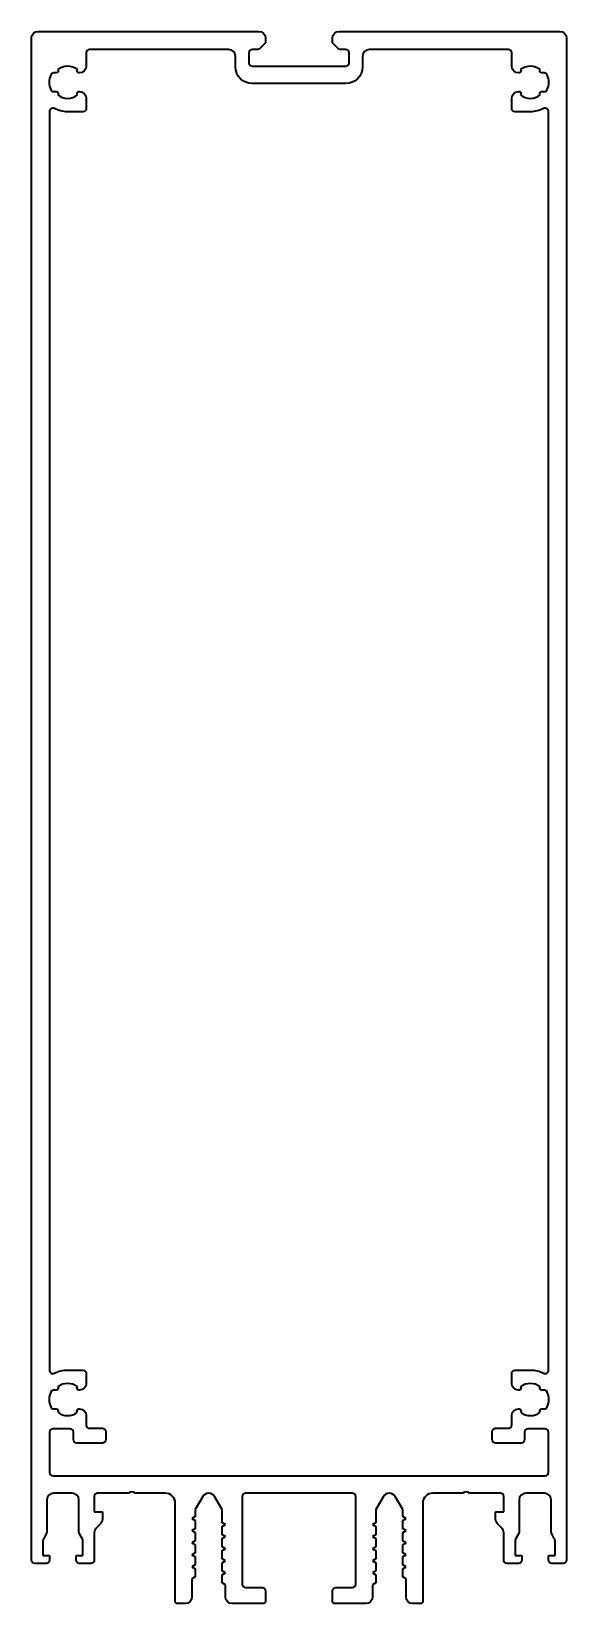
# Model space of a CAD drawing. Header units: millimetres. Extents: x -40 to 40, y 0 to 235.
import ezdxf

# ---------------------------------------------------------------- set-up
doc = ezdxf.new("R2010")
doc.units = ezdxf.units.MM
doc.layers.add('S03_AL_Kontur', color=7, linetype='Continuous', lineweight=35, true_color=0xffffff)

msp = doc.modelspace()

# ---------------------------------------------------------------- linework, layer by layer
at = {"layer": 'S03_AL_Kontur'}
for p, q in [((-39, 235), (-6, 235)), ((6, 235), (39, 235)), ((-40, 6.5), (-40, 234)), ((-5, 233.3), (-5.85, 232.45)), ((-5, 234), (-5, 233.3)), ((5, 233.3), (5, 234)), ((5.85, 232.45), (5, 233.3)), ((40, 234), (40, 6.5)), ((-31.8, 231.8), (-31.8, 229.8)), ((-10.5, 232.3), (-31.3, 232.3)), ((-9.5, 229.7), (-9.5, 231.3)), ((-7.5, 231.8), (-7.5, 230.3)), ((-6.21, 232.3), (-7, 232.3)), ((7, 232.3), (6.21, 232.3)), ((7.5, 230.3), (7.5, 231.8)), ((9.5, 231.3), (9.5, 229.7)), ((31.3, 232.3), (10.5, 232.3)), ((31.8, 229.8), (31.8, 231.8)), ((-36.29, 228.8), (-36.66, 228.8)), ((-32.8, 228.8), (-32.91, 228.8)), ((-7, 229.8), (7, 229.8)), ((32.91, 228.8), (32.8, 228.8)), ((36.66, 228.8), (36.29, 228.8)), ((-36.66, 226), (-36.29, 226)), ((-32.91, 226), (-32.8, 226)), ((7, 227.2), (-7, 227.2)), ((32.8, 226), (32.91, 226)), ((36.29, 226), (36.66, 226)), ((-31.8, 225), (-31.8, 223.5)), ((31.8, 223.5), (31.8, 225)), ((-37.3, 223.02), (-37.3, 34.88)), ((-32.3, 223), (-34.6, 223)), ((34.6, 223), (32.3, 223)), ((37.3, 34.88), (37.3, 223.02)), ((-34.6, 34.9), (-32.3, 34.9)), ((-31.8, 34.4), (-31.8, 32.9)), ((31.8, 32.9), (31.8, 34.4)), ((32.3, 34.9), (34.6, 34.9)), ((-36.29, 31.9), (-36.66, 31.9)), ((-32.8, 31.9), (-32.91, 31.9)), ((32.91, 31.9), (32.8, 31.9)), ((36.66, 31.9), (36.29, 31.9)), ((-36.66, 29.1), (-36.29, 29.1)), ((-32.91, 29.1), (-32.8, 29.1)), ((32.8, 29.1), (32.91, 29.1)), ((36.29, 29.1), (36.66, 29.1)), ((-34.2, 26.1), (-36.8, 26.1)), ((-31.8, 28.1), (-31.8, 26.7)), ((-31.3, 26.2), (-29.4, 26.2)), ((29.4, 26.2), (31.3, 26.2)), ((31.8, 26.7), (31.8, 28.1)), ((36.8, 26.1), (34.2, 26.1)), ((-37.3, 25.6), (-37.3, 19.6)), ((-33.7, 24.5), (-33.7, 25.6)), ((-29.4, 24), (-33.2, 24)), ((-28.9, 25.7), (-28.9, 24.5)), ((28.9, 24.5), (28.9, 25.7)), ((33.2, 24), (29.4, 24)), ((33.7, 25.6), (33.7, 24.5)), ((37.3, 19.6), (37.3, 25.6)), ((-36.8, 19.1), (36.8, 19.1)), ((-33.9, 16.5), (-36.7, 16.5)), ((-25.49, 16.5), (-30.1, 16.5)), ((-20, 16.5), (-24.51, 16.5)), ((8, 16.5), (-8, 16.5)), ((24.51, 16.5), (20, 16.5)), ((30.1, 16.5), (25.49, 16.5)), ((36.7, 16.5), (33.9, 16.5)), ((-37.7, 15.5), (-37.7, 10.81)), ((-32.9, 10.81), (-32.9, 15.5)), ((-30.6, 16), (-30.6, 13.7)), ((-18.5, 0.3), (-18.5, 15)), ((-14.37, 16), (-15.5, 14.04)), ((-11.5, 14.04), (-12.63, 16)), ((-8.5, 16), (-8.5, 2.9)), ((8.5, 2.9), (8.5, 16)), ((12.63, 16), (11.5, 14.04)), ((15.5, 14.04), (14.37, 16)), ((18.5, 15), (18.5, 0.3)), ((30.6, 13.7), (30.6, 16)), ((32.9, 15.5), (32.9, 10.81)), ((37.7, 10.81), (37.7, 15.5)), ((-30.6, 13.7), (-29.4, 13.7)), ((-29.69, 11.91), (-30.31, 11.29)), ((-29.4, 13.7), (-29.4, 12.61)), ((-15.5, 12.99), (-16, 12.7)), ((-16, 12.7), (-15.5, 12.41)), ((-15.5, 14.04), (-15.5, 12.99)), ((-15.5, 12.41), (-15.5, 11.19)), ((-11.5, 12.09), (-11.5, 14.04)), ((-11, 11.8), (-11.5, 12.09)), ((-11.5, 11.51), (-11, 11.8)), ((11.5, 12.09), (11, 11.8)), ((11, 11.8), (11.5, 11.51)), ((11.5, 14.04), (11.5, 12.09)), ((15.5, 12.99), (15.5, 14.04)), ((16, 12.7), (15.5, 12.99)), ((15.5, 12.41), (16, 12.7)), ((15.5, 11.19), (15.5, 12.41)), ((29.4, 12.61), (29.4, 13.7)), ((29.4, 13.7), (30.6, 13.7)), ((30.31, 11.29), (29.69, 11.91)), ((-37.83, 10.31), (-38.17, 9.73)), ((-32.43, 9.73), (-32.77, 10.31)), ((-30.6, 10.59), (-30.6, 6.5)), ((-15.5, 11.19), (-16, 10.9)), ((-16, 10.9), (-15.5, 10.61)), ((-15.5, 10.61), (-15.5, 9.39)), ((-11.5, 10.29), (-11.5, 11.51)), ((-11, 10), (-11.5, 10.29)), ((-11.5, 9.71), (-11, 10)), ((-11.5, 8.49), (-11.5, 9.71)), ((11.5, 10.29), (11, 10)), ((11, 10), (11.5, 9.71)), ((11.5, 11.51), (11.5, 10.29)), ((11.5, 9.71), (11.5, 8.49)), ((16, 10.9), (15.5, 11.19)), ((15.5, 10.61), (16, 10.9)), ((15.5, 9.39), (15.5, 10.61)), ((30.6, 6.5), (30.6, 10.59)), ((32.77, 10.31), (32.43, 9.73)), ((38.17, 9.73), (37.83, 10.31)), ((-38.3, 9.23), (-38.3, 7.2)), ((-38.3, 7.2), (-37.3, 7.2)), ((-37.3, 7.2), (-37.3, 6.5)), ((-33.3, 6.5), (-33.3, 7.2)), ((-33.3, 7.2), (-32.3, 7.2)), ((-32.3, 7.2), (-32.3, 9.23)), ((-15.5, 9.39), (-16, 9.1)), ((-16, 9.1), (-15.5, 8.81)), ((-15.5, 7.59), (-16, 7.3)), ((-16, 7.3), (-15.5, 7.01)), ((-15.5, 8.81), (-15.5, 7.59)), ((-11, 8.2), (-11.5, 8.49)), ((-11.5, 7.91), (-11, 8.2)), ((-11.5, 6.69), (-11.5, 7.91)), ((11.5, 8.49), (11, 8.2)), ((11, 8.2), (11.5, 7.91)), ((11.5, 7.91), (11.5, 6.69)), ((16, 9.1), (15.5, 9.39)), ((15.5, 8.81), (16, 9.1)), ((15.5, 7.59), (15.5, 8.81)), ((16, 7.3), (15.5, 7.59)), ((15.5, 7.01), (16, 7.3)), ((32.3, 9.23), (32.3, 7.2)), ((32.3, 7.2), (33.3, 7.2)), ((33.3, 7.2), (33.3, 6.5)), ((37.3, 6.5), (37.3, 7.2)), ((37.3, 7.2), (38.3, 7.2)), ((38.3, 7.2), (38.3, 9.23)), ((-37.8, 6), (-39.5, 6)), ((-31.1, 6), (-32.8, 6)), ((-15.5, 5.79), (-16, 5.5)), ((-16, 5.5), (-15.5, 5.21)), ((-15.5, 7.01), (-15.5, 5.79)), ((-15.5, 5.21), (-15.5, 3.99)), ((-11, 6.4), (-11.5, 6.69)), ((-11.5, 6.11), (-11, 6.4)), ((-11.5, 4.89), (-11.5, 6.11)), ((-11, 4.6), (-11.5, 4.89)), ((11.5, 6.69), (11, 6.4)), ((11, 6.4), (11.5, 6.11)), ((11.5, 4.89), (11, 4.6)), ((11.5, 6.11), (11.5, 4.89)), ((15.5, 5.79), (15.5, 7.01)), ((16, 5.5), (15.5, 5.79)), ((15.5, 5.21), (16, 5.5)), ((15.5, 3.99), (15.5, 5.21)), ((32.8, 6), (31.1, 6)), ((39.5, 6), (37.8, 6)), ((-15.5, 3.99), (-16, 3.7)), ((-16, 3.7), (-16, 1)), ((-11.5, 4.31), (-11, 4.6)), ((-11.5, 3.09), (-11.5, 4.31)), ((-11, 2.8), (-11.5, 3.09)), ((-11, 1), (-11, 2.8)), ((-8, 2.4), (-5.5, 2.4)), ((5.5, 2.4), (8, 2.4)), ((11, 4.6), (11.5, 4.31)), ((11.5, 3.09), (11, 2.8)), ((11, 2.8), (11, 1)), ((11.5, 4.31), (11.5, 3.09)), ((16, 3.7), (15.5, 3.99)), ((16, 1), (16, 3.7)), ((-17, 0), (-18.2, 0)), ((-5.3, 0), (-10, 0)), ((-5, 1.9), (-5, 0.3)), ((5, 0.3), (5, 1.9)), ((10, 0), (5.3, 0)), ((18.2, 0), (17, 0))]:
    msp.add_line(p, q, dxfattribs=at)
at = {"layer": 'S03_AL_Kontur', "extrusion": (0, 0, -1)}
for centre, radius, start, end in [((39, 234), 1, 0, 90), ((6, 234), 1, 90, 180), ((-6, 234), 1, 360, 90), ((-39, 234), 1, 90, 180), ((6.21, 232.8), 0.5, 225, 270), ((-6.21, 232.8), 0.5, 270, 315), ((36.29, 229.1), 0.3, 138.6828, 270), ((32.91, 229.1), 0.3, 270, 41.3172), ((32.8, 229.8), 1, 180, 270), ((7, 229.7), 2.5, 270, 0), ((-7, 229.7), 2.5, 180, 270), ((-32.8, 229.8), 1, 270, 0), ((-32.91, 229.1), 0.3, 138.6828, 270), ((-36.29, 229.1), 0.3, 270, 41.3172), ((36.29, 225.7), 0.3, 90, 221.3172), ((32.91, 225.7), 0.3, 318.6828, 90), ((32.8, 225), 1, 90, 180), ((-32.8, 225), 1, 0, 90), ((-32.91, 225.7), 0.3, 90, 221.3172), ((-36.29, 225.7), 0.3, 318.6828, 90), ((34.6, 227.4), 4.4, 270, 296.6782), ((32.3, 223.5), 0.5, 180, 270), ((-32.3, 223.5), 0.5, 270, 0), ((-34.6, 227.4), 4.4, 243.3218, 270), ((34.6, 30.5), 4.4, 63.3218, 90), ((32.8, 32.9), 1, 180, 270), ((32.3, 34.4), 0.5, 90, 180), ((-32.3, 34.4), 0.5, 360, 90), ((-32.8, 32.9), 1, 270, 0), ((-34.6, 30.5), 4.4, 90, 116.6782), ((36.29, 32.2), 0.3, 138.6828, 270), ((32.91, 32.2), 0.3, 270, 41.3172), ((-32.91, 32.2), 0.3, 138.6828, 270), ((-36.29, 32.2), 0.3, 270, 41.3172), ((36.29, 28.8), 0.3, 90, 221.3172), ((32.91, 28.8), 0.3, 318.6828, 90), ((32.8, 28.1), 1, 90, 180), ((-32.8, 28.1), 1, 360, 90), ((-32.91, 28.8), 0.3, 90, 221.3172), ((-36.29, 28.8), 0.3, 318.6828, 90), ((29.4, 25.7), 0.5, 90, 180), ((-29.4, 25.7), 0.5, 0, 90), ((33.2, 24.5), 0.5, 270, 360), ((29.4, 24.5), 0.5, 180, 270), ((-29.4, 24.5), 0.5, 270, 0), ((-33.2, 24.5), 0.5, 180, 270), ((30.4, 12.61), 1, 180, 225), ((-30.4, 12.61), 1, 315, 0), ((38.7, 10.81), 1, 180, 210), ((31.9, 10.81), 1, 330, 360), ((-31.9, 10.81), 1, 180, 210), ((-38.7, 10.81), 1, 330, 360), ((39.5, 6.5), 0.5, 270, 360), ((37.8, 6.5), 0.5, 180, 270), ((32.8, 6.5), 0.5, 270, 0), ((31.1, 6.5), 0.5, 180, 270), ((-31.1, 6.5), 0.5, 270, 0), ((-32.8, 6.5), 0.5, 180, 270), ((-37.8, 6.5), 0.5, 270, 0), ((-39.5, 6.5), 0.5, 180, 270), ((5.5, 1.9), 0.5, 90, 180), ((-5.5, 1.9), 0.5, 0, 90), ((18.2, 0.3), 0.3, 270, 0), ((17, 1), 1, 180, 270), ((10, 1), 1, 270, 0), ((5.3, 0.3), 0.3, 180, 270), ((-5.3, 0.3), 0.3, 270, 0), ((-10, 1), 1, 180, 270), ((-17, 1), 1, 270, 0), ((-18.2, 0.3), 0.3, 180, 270)]:
    msp.add_arc(centre, radius, start, end, dxfattribs=at)
at = {"layer": 'S03_AL_Kontur'}
for centre, radius, start, end in [((-31.3, 231.8), 0.5, 90, 180), ((-10.5, 231.3), 1, 0, 90), ((-7, 231.8), 0.5, 90, 180), ((-7, 230.3), 0.5, 180, 270), ((7, 231.8), 0.5, 0, 90), ((7, 230.3), 0.5, 270, 0), ((10.5, 231.3), 1, 90, 180), ((31.3, 231.8), 0.5, 0, 90), ((-34.6, 227.4), 2.75, 156.4218, 203.5782), ((-36.66, 228.3), 0.5, 90, 156.4218), ((-34.6, 227.4), 2.4, 52.2661, 127.7339), ((34.6, 227.4), 2.4, 52.2661, 127.7339), ((36.66, 228.3), 0.5, 23.5782, 90), ((34.6, 227.4), 2.75, 336.4218, 23.5782), ((-36.66, 226.5), 0.5, 203.5782, 270), ((36.66, 226.5), 0.5, 270, 336.4218), ((-36.8, 223.02), 0.5, 63.3218, 180), ((-34.6, 227.4), 2.4, 232.2661, 307.7339), ((34.6, 227.4), 2.4, 232.2661, 307.7339), ((36.8, 223.02), 0.5, 0, 116.6782), ((-36.8, 34.88), 0.5, 180, 296.6782), ((-34.6, 30.5), 2.4, 52.2661, 127.7339), ((34.6, 30.5), 2.4, 52.2661, 127.7339), ((36.8, 34.88), 0.5, 243.3218, 360), ((-34.6, 30.5), 2.75, 156.4218, 203.5782), ((-36.66, 31.4), 0.5, 90, 156.4218), ((36.66, 31.4), 0.5, 23.5782, 90), ((34.6, 30.5), 2.75, 336.4218, 23.5782), ((-36.66, 29.6), 0.5, 203.5782, 270), ((-34.6, 30.5), 2.4, 232.2661, 307.7339), ((34.6, 30.5), 2.4, 232.2661, 307.7339), ((36.66, 29.6), 0.5, 270, 336.4218), ((-36.8, 25.6), 0.5, 90, 180), ((-34.2, 25.6), 0.5, 0, 90), ((-31.3, 26.7), 0.5, 180, 270), ((31.3, 26.7), 0.5, 270, 0), ((34.2, 25.6), 0.5, 90, 180), ((36.8, 25.6), 0.5, 0, 90), ((-36.8, 19.6), 0.5, 180, 270), ((36.8, 19.6), 0.5, 270, 0), ((-36.7, 15.5), 1, 90, 180), ((-33.9, 15.5), 1, 0, 90), ((-30.1, 16), 0.5, 90, 180), ((-25, 16), 0.7, 45.5847, 134.4153), ((-20, 15), 1.5, 0, 90), ((-13.5, 15.5), 1, 30, 150), ((-8, 16), 0.5, 90, 180), ((8, 16), 0.5, 0, 90), ((13.5, 15.5), 1, 30, 150), ((20, 15), 1.5, 90, 180), ((25, 16), 0.7, 45.5847, 134.4153), ((30.1, 16), 0.5, 0, 90), ((33.9, 15.5), 1, 90, 180), ((36.7, 15.5), 1, 0, 90), ((-37.3, 9.23), 1, 150, 180), ((-33.3, 9.23), 1, 0, 30), ((-29.6, 10.59), 1, 135, 180), ((29.6, 10.59), 1, 360, 45), ((33.3, 9.23), 1, 150, 180), ((37.3, 9.23), 1, 0, 30), ((-8, 2.9), 0.5, 180, 270), ((8, 2.9), 0.5, 270, 0)]:
    msp.add_arc(centre, radius, start, end, dxfattribs=at)

doc.saveas('drawing.dxf')
